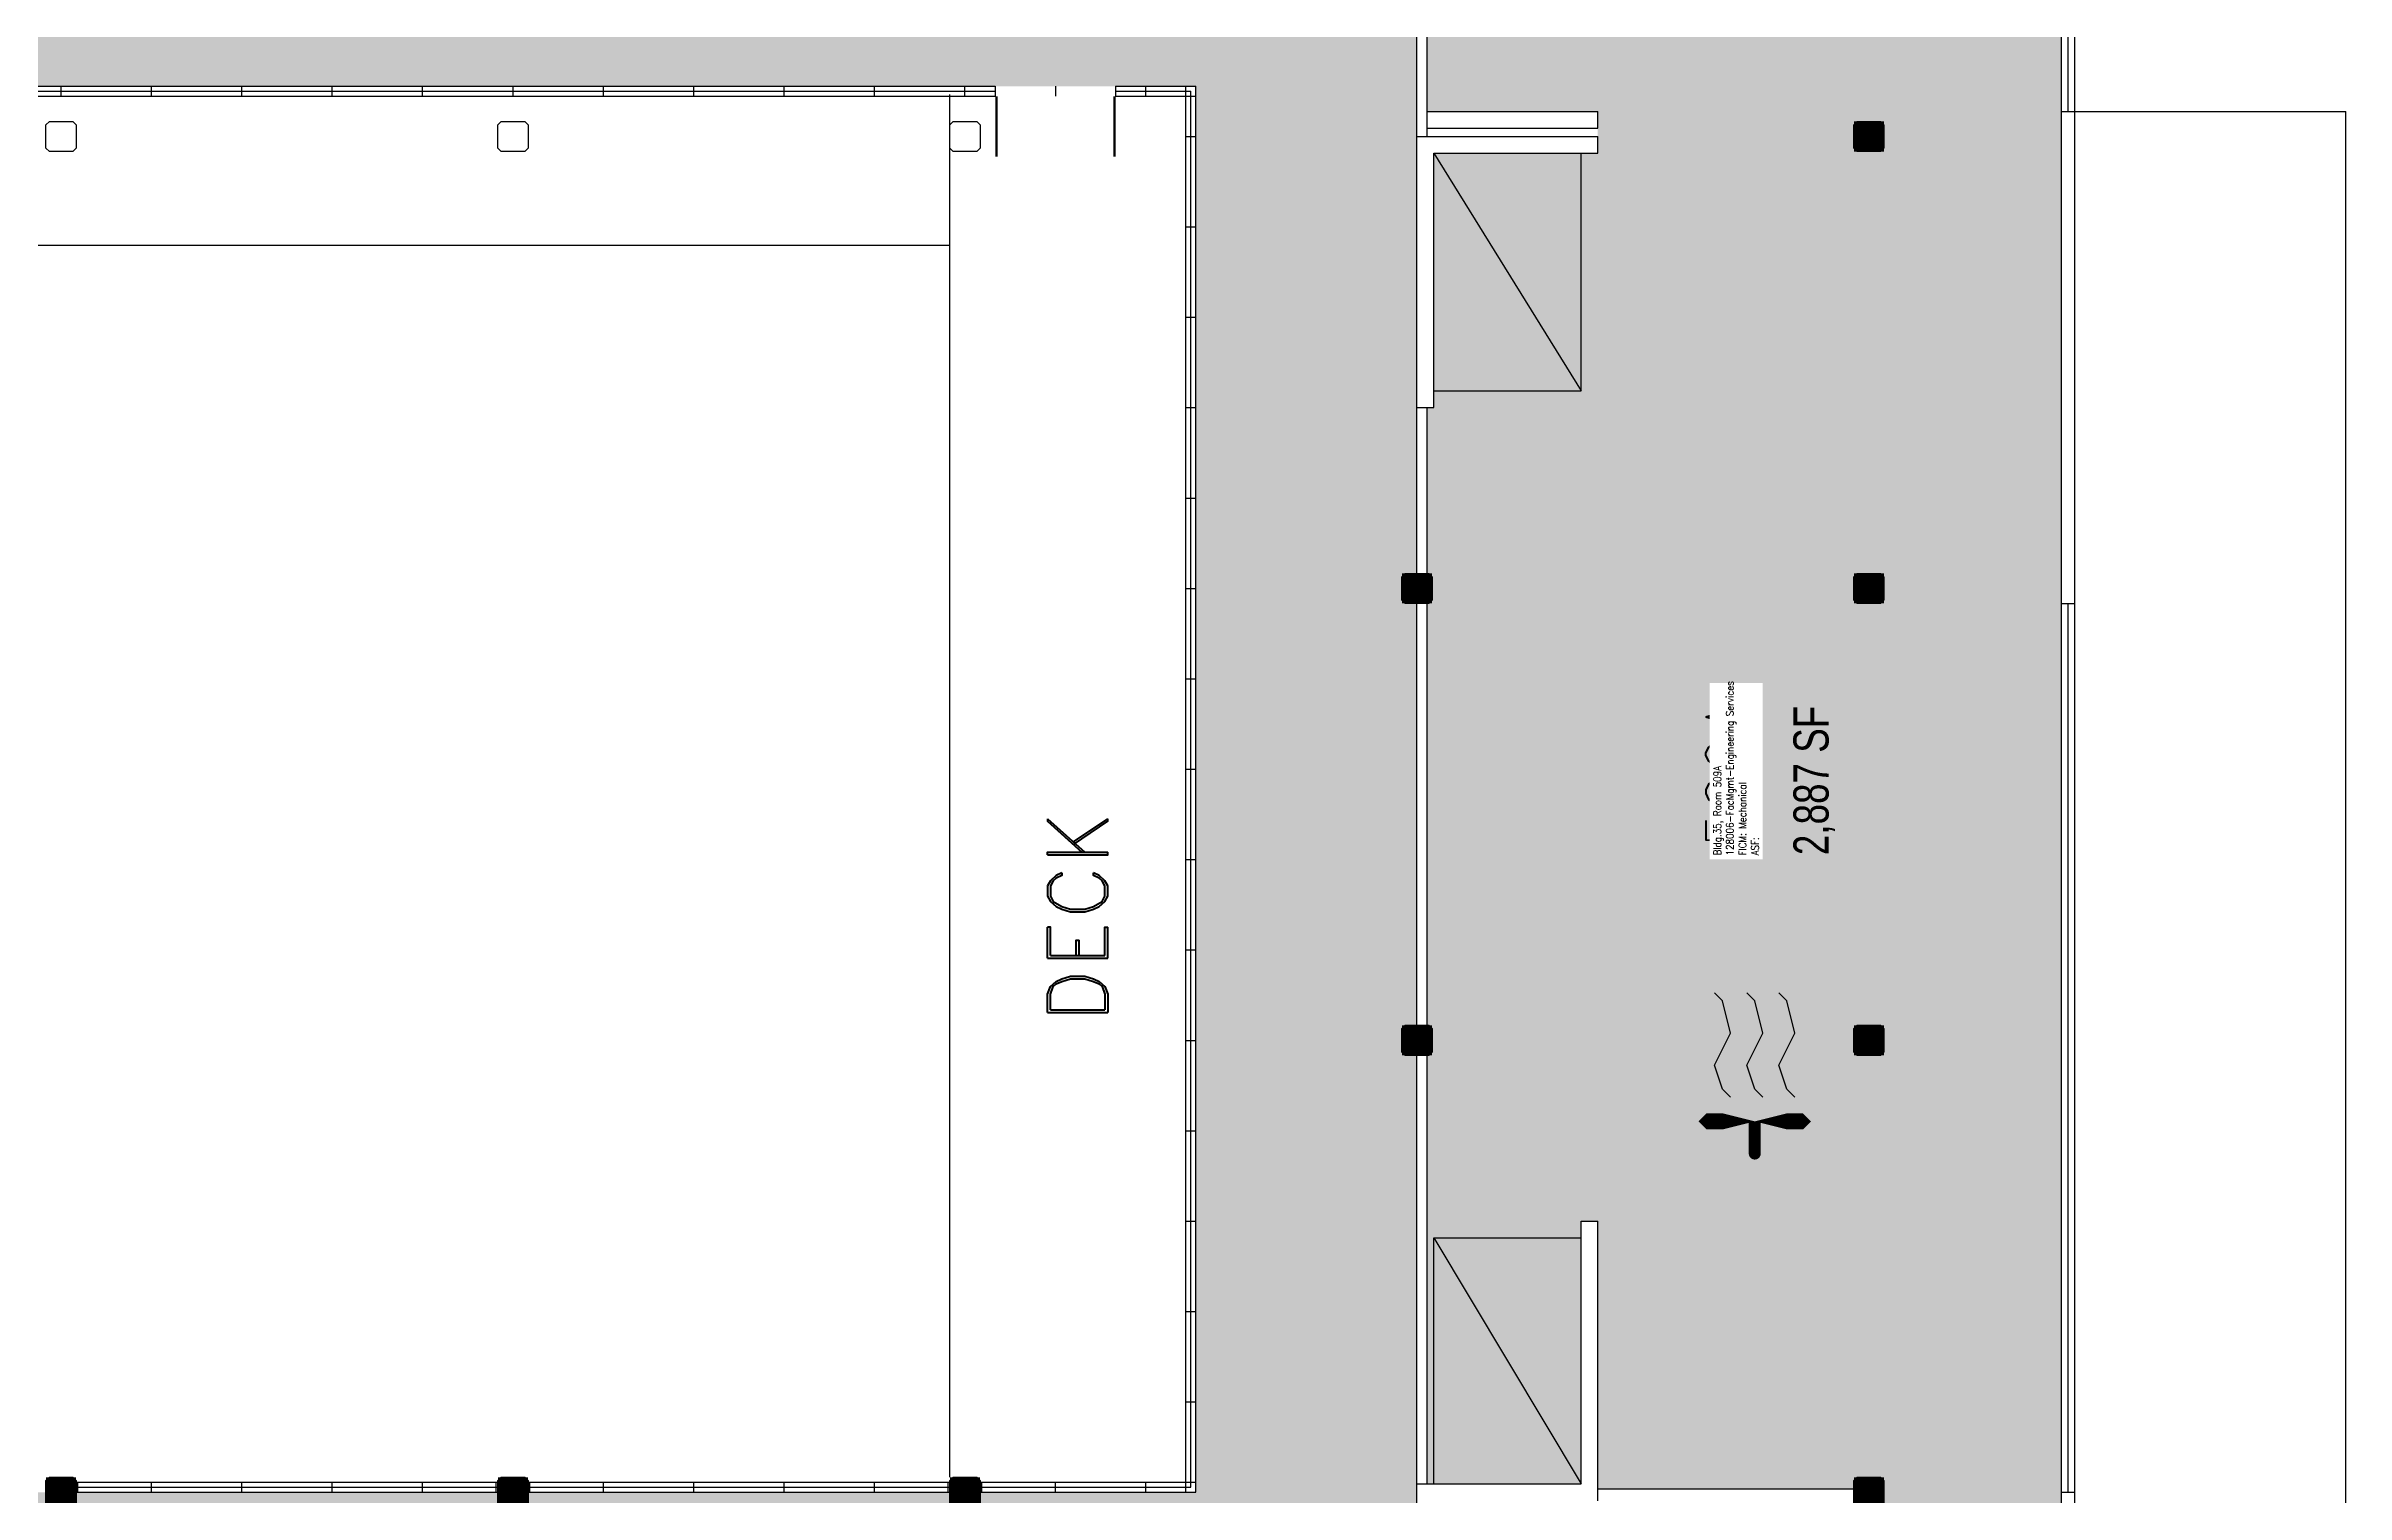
# Model space of a CAD drawing. Header units: inches. Extents: x 0 to 3255, y 0 to 2553.
# Drawn here: x 1881 to 3255, y 809 to 1674 of the extents above; entities that cross this region are included whole.
import ezdxf
from ezdxf.enums import TextEntityAlignment as Align

# ---------------------------------------------------------------- set-up
doc = ezdxf.new("R2010")
doc.units = ezdxf.units.IN
doc.header["$LTSCALE"] = 10
doc.header["$MEASUREMENT"] = 0
doc.layers.get('0').update_dxf_attribs({"linetype": 'CONTINUOUS'})
for name, color, linetype in [('A-DOOR', 2, 'CONTINUOUS'), ('A-FLOR', 3, 'CONTINUOUS'), ('A-GLAZ', 1, 'CONTINUOUS'), ('A-GLAZ-SILL', 2, 'CONTINUOUS'), ('A-IDEN-CNUM', 7, 'CONTINUOUS'), ('A-IDEN-ICON', 4, 'CONTINUOUS'), ('A-IDEN-RNUM', 7, 'CONTINUOUS'), ('A-IDEN-SNUM', 4, 'CONTINUOUS'), ('A-IDEN-TEXT', 4, 'CONTINUOUS'), ('A-IDEN-VNUM', 4, 'CONTINUOUS'), ('A-ROOF', 2, 'CONTINUOUS'), ('A-SWAL', 5, 'CONTINUOUS'), ('A-WALL', 5, 'CONTINUOUS'), ('A-WALL-PATT', 7, 'CONTINUOUS'), ('AREA-TEXT', 3, 'CONTINUOUS'), ('Rooms-Category-Color', 7, 'CONTINUOUS'), ('Rooms-College-Color', 7, 'CONTINUOUS'), ('Rooms-Department-Color', 7, 'CONTINUOUS'), ('Rooms-Division-Color', 7, 'CONTINUOUS'), ('Rooms-Information', 7, 'CONTINUOUS')]:
    doc.layers.add(name, color=color, linetype=linetype)
doc.styles.add('AREA', font='arial.ttf', dxfattribs={"width": 0.75, "height": 21})
doc.styles.add('ROOMSNUMBER', font='TXT.SHX', dxfattribs={"height": 0.03})
doc.styles.add('ROOMVNUMBER', font='simplex.shx', dxfattribs={"width": 0.85})
doc.styles.add('TEXT', font='ROMAND')

# ---------------------------------------------------------------- blocks, each defined once
blk = doc.blocks.new('CPMECH')
for p, q in [((0.005, 0.025), (0.015, 0.035)), ((0.015, 0.035), (0.045, 0.045)), ((0.045, 0.045), (0.085, 0.025)), ((0.085, 0.025), (0.125, 0.035)), ((0.125, 0.035), (0.135, 0.045)), ((0.015, -0.005), (0.045, 0.005)), ((0.045, 0.005), (0.085, -0.015)), ((0.125, -0.005), (0.135, 0.005)), ((0.005, -0.015), (0.015, -0.005)), ((0.085, -0.015), (0.125, -0.005)), ((0.005, -0.055), (0.015, -0.045)), ((0.015, -0.045), (0.045, -0.035)), ((0.045, -0.035), (0.085, -0.055)), ((0.085, -0.055), (0.125, -0.045)), ((0.125, -0.045), (0.135, -0.035))]:
    blk.add_line(p, q)
for points in [[(-0.025, -0.005, 0, 0.02, 0), (-0.025, 0.035, 0.02, 0.02, 0), (-0.025, 0.055, 0.02, 0, 0), (-0.025, 0.065, 0, 0, 0)], [(-0.025, -0.005, 0, 0.02, 0), (-0.025, -0.045, 0.02, 0.02, 0), (-0.025, -0.065, 0.02, 0, 0), (-0.025, -0.075, 0, 0, 0)]]:
    blk.add_lwpolyline(points, format="xyseb")
at = {"const_width": 0.0075}
blk.add_lwpolyline([(-0.0682, -0.0069, 1), (-0.0618, -0.0031, 1)], format="xyb", close=True, dxfattribs=at)
at = {"const_width": 0.015}
blk.add_lwpolyline([(-0.025, -0.005), (-0.065, -0.005)], dxfattribs=at)
blk = doc.blocks.new('COL')
at = {"layer": 'A-SWAL'}
blk.add_lwpolyline([(9, 7), (9, -7), (7, -9), (-7, -9), (-9, -7), (-9, 7), (-7, 9), (7, 9)], close=True, dxfattribs=at)
at = {"layer": 'A-WALL-PATT', "const_width": 18}
blk.add_lwpolyline([(0, 9), (0, -9)], dxfattribs=at)

msp = doc.modelspace()

# ---------------------------------------------------------------- hatches: boundary and pattern name
at = {"layer": 'Rooms-Category-Color', "true_color": 0x99d7b2}
for points in [[(2700, 1650), (2700, 1725), (2700, 1728), (2700, 1731), (2700, 1782), (2700, 1881), (2691, 1881), (2691, 1887), (2691, 1893), (2691, 1899), (2709, 1899), (2709, 1890), (2961, 1890), (2961, 1899), (2979, 1899), (2979, 1893), (3085, 1893), (3085, 2052), (3048, 2052), (3048, 2060), (3048, 2160), (3048, 2259), (2700, 2259), (2700, 2422), (2541, 2422), (2535, 2422), (2519, 2422), (2518, 2422), (2507, 2422), (2483, 2422), (2482, 2422), (2471, 2422), (2436, 2422), (2430, 2422), (2430, 2322), (2430, 2259), (2422, 2259), (1088, 2259), (1080, 2259), (1080, 2322), (1080, 2422), (1074, 2422), (921, 2422), (915, 2422), (899, 2422), (898, 2422), (894.4, 2422), (863, 2422), (862, 2422), (858.4, 2422), (810, 2422), (810, 2325), (810, 2322), (810, 2259), (300, 2259), (300, 2169), (300, 2163), (300, 2060), (300, 2052), (270, 2052), (270, 2001), (270, 1995), (270, 1899), (279, 1899), (279, 1890), (810, 1890), (810, 1650)], [(810, 1078), (648, 1078), (636, 1078), (590, 1078), (590, 1089), (588, 1089), (552, 1089), (495, 1089), (495, 1078), (489, 1078), (487, 1078), (485, 1078), (449, 1078), (438, 1078), (432, 1078), (402, 1078), (396, 1078), (378, 1078), (378, 1044), (378, 1026), (378, 996), (378, 990), (378, 972), (431, 972), (467, 972), (810, 972), (810, 816.1), (810, 789), (810, 753), (810, 543), (1083, 543), (1185, 543), (1191, 543), (1470, 543), (1506, 543), (1611, 543), (1617, 543), (1629, 543), (1631, 543), (1632, 543), (1667, 543), (1668, 543), (1790, 543), (1826, 543), (1881, 543), (1881, 549), (1899, 549), (1899, 543), (2151, 543), (2151, 549), (2169, 549), (2169, 543), (2421, 543), (2421, 549), (2439, 549), (2439, 543), (2691, 543), (2691, 549), (2700, 549), (2700, 603), (2700, 611), (2700, 613), (2700, 639), (2700, 647), (2700, 648), (2700, 649), (2700, 672), (2700, 678), (2700, 815), (2700, 972), (2700, 1458), (2700, 1620), (2700, 1650), (2568, 1650), (2568, 810), (2460, 810), (2433, 810), (2427, 810), (2352, 810), (2328, 810), (2325, 810), (2322, 810), (2319, 810), (2316, 810), (2223, 810), (2163, 810), (2157, 810), (2055, 810), (2049, 810), (1893, 810), (1887, 810), (1881, 810), (1629, 810), (1623, 810), (1623, 678), (1623, 672), (1617, 672), (1611, 672), (1575, 672), (1509, 672), (1395, 672), (1359, 672), (1350, 672), (1341, 672), (1324.3, 672), (1305, 672), (1185, 672), (1125, 672), (1089, 672), (1077, 672), (1023, 672), (915, 672), (915, 816), (915, 821), (915, 857), (915, 1034), (915, 1070), (915, 1083), (1050, 1083), (1050, 1566), (1050, 1650), (810, 1650), (810, 1461), (810, 1458), (810, 1404), (810, 1368), (810, 1350), (810, 1305.5), (810, 1263.5), (810, 1188.6), (810, 1146.6)]]:
    msp.add_hatch(color=253, dxfattribs=at).paths.add_polyline_path(points)
at = {"layer": 'Rooms-Category-Color', "true_color": 0xadadad}
msp.add_hatch(color=253, dxfattribs=at).paths.add_polyline_path([(2706, 1635), (2706, 1881), (2961, 1881), (2979, 1881), (2979, 1887), (3085, 1887), (3085, 1635), (3085, 1341), (3085, 810), (3085, 678), (3081, 678), (3045, 678), (2973, 678), (2973, 684), (2973, 720), (2973, 812), (2808, 812), (2808, 972), (2798, 972), (2798, 962), (2798, 815), (2710, 815), (2706, 815), (2706, 1458), (2710, 1458), (2710, 1468), (2710, 1610), (2808, 1610), (2808, 1627), (2808, 1633), (2808, 1635), (2710, 1635)])
at = {"layer": 'Rooms-College-Color', "true_color": 0x80bc67}
msp.add_hatch(color=83, dxfattribs=at).paths.add_polyline_path([(2700, 1650), (2700, 1725), (2700, 1728), (2700, 1731), (2700, 1782), (2700, 1881), (2691, 1881), (2691, 1887), (2691, 1893), (2691, 1899), (2709, 1899), (2709, 1890), (2961, 1890), (2961, 1899), (2979, 1899), (2979, 1893), (3085, 1893), (3085, 2052), (3048, 2052), (3048, 2060), (3048, 2160), (3048, 2259), (2700, 2259), (2700, 2422), (2541, 2422), (2535, 2422), (2519, 2422), (2518, 2422), (2507, 2422), (2483, 2422), (2482, 2422), (2471, 2422), (2436, 2422), (2430, 2422), (2430, 2322), (2430, 2259), (2422, 2259), (1088, 2259), (1080, 2259), (1080, 2322), (1080, 2422), (1074, 2422), (921, 2422), (915, 2422), (899, 2422), (898, 2422), (894.4, 2422), (863, 2422), (862, 2422), (858.4, 2422), (810, 2422), (810, 2325), (810, 2322), (810, 2259), (300, 2259), (300, 2169), (300, 2163), (300, 2060), (300, 2052), (270, 2052), (270, 2001), (270, 1995), (270, 1899), (279, 1899), (279, 1890), (810, 1890), (810, 1650)])
at = {"layer": 'Rooms-College-Color', "true_color": 0xadadad}
for points in [[(2706, 1635), (2706, 1881), (2961, 1881), (2979, 1881), (2979, 1887), (3085, 1887), (3085, 1635), (3085, 1341), (3085, 810), (3085, 678), (3081, 678), (3045, 678), (2973, 678), (2973, 684), (2973, 720), (2973, 812), (2808, 812), (2808, 972), (2798, 972), (2798, 962), (2798, 815), (2710, 815), (2706, 815), (2706, 1458), (2710, 1458), (2710, 1468), (2710, 1610), (2808, 1610), (2808, 1627), (2808, 1633), (2808, 1635), (2710, 1635)], [(810, 1078), (648, 1078), (636, 1078), (590, 1078), (590, 1089), (588, 1089), (552, 1089), (495, 1089), (495, 1078), (489, 1078), (487, 1078), (485, 1078), (449, 1078), (438, 1078), (432, 1078), (402, 1078), (396, 1078), (378, 1078), (378, 1044), (378, 1026), (378, 996), (378, 990), (378, 972), (431, 972), (467, 972), (810, 972), (810, 816.1), (810, 789), (810, 753), (810, 543), (1083, 543), (1185, 543), (1191, 543), (1470, 543), (1506, 543), (1611, 543), (1617, 543), (1629, 543), (1631, 543), (1632, 543), (1667, 543), (1668, 543), (1790, 543), (1826, 543), (1881, 543), (1881, 549), (1899, 549), (1899, 543), (2151, 543), (2151, 549), (2169, 549), (2169, 543), (2421, 543), (2421, 549), (2439, 549), (2439, 543), (2691, 543), (2691, 549), (2700, 549), (2700, 603), (2700, 611), (2700, 613), (2700, 639), (2700, 647), (2700, 648), (2700, 649), (2700, 672), (2700, 678), (2700, 815), (2700, 972), (2700, 1458), (2700, 1620), (2700, 1650), (2568, 1650), (2568, 810), (2460, 810), (2433, 810), (2427, 810), (2352, 810), (2328, 810), (2325, 810), (2322, 810), (2319, 810), (2316, 810), (2223, 810), (2163, 810), (2157, 810), (2055, 810), (2049, 810), (1893, 810), (1887, 810), (1881, 810), (1629, 810), (1623, 810), (1623, 678), (1623, 672), (1617, 672), (1611, 672), (1575, 672), (1509, 672), (1395, 672), (1359, 672), (1350, 672), (1341, 672), (1324.3, 672), (1305, 672), (1185, 672), (1125, 672), (1089, 672), (1077, 672), (1023, 672), (915, 672), (915, 816), (915, 821), (915, 857), (915, 1034), (915, 1070), (915, 1083), (1050, 1083), (1050, 1566), (1050, 1650), (810, 1650), (810, 1461), (810, 1458), (810, 1404), (810, 1368), (810, 1350), (810, 1305.5), (810, 1263.5), (810, 1188.6), (810, 1146.6)]]:
    msp.add_hatch(color=253, dxfattribs=at).paths.add_polyline_path(points)
at = {"layer": 'Rooms-Department-Color', "true_color": 0x62f98f}
for points in [[(2700, 1650), (2700, 1725), (2700, 1728), (2700, 1731), (2700, 1782), (2700, 1881), (2691, 1881), (2691, 1887), (2691, 1893), (2691, 1899), (2709, 1899), (2709, 1890), (2961, 1890), (2961, 1899), (2979, 1899), (2979, 1893), (3085, 1893), (3085, 2052), (3048, 2052), (3048, 2060), (3048, 2160), (3048, 2259), (2700, 2259), (2700, 2422), (2541, 2422), (2535, 2422), (2519, 2422), (2518, 2422), (2507, 2422), (2483, 2422), (2482, 2422), (2471, 2422), (2436, 2422), (2430, 2422), (2430, 2322), (2430, 2259), (2422, 2259), (1088, 2259), (1080, 2259), (1080, 2322), (1080, 2422), (1074, 2422), (921, 2422), (915, 2422), (899, 2422), (898, 2422), (894.4, 2422), (863, 2422), (862, 2422), (858.4, 2422), (810, 2422), (810, 2325), (810, 2322), (810, 2259), (300, 2259), (300, 2169), (300, 2163), (300, 2060), (300, 2052), (270, 2052), (270, 2001), (270, 1995), (270, 1899), (279, 1899), (279, 1890), (810, 1890), (810, 1650)], [(810, 1078), (648, 1078), (636, 1078), (590, 1078), (590, 1089), (588, 1089), (552, 1089), (495, 1089), (495, 1078), (489, 1078), (487, 1078), (485, 1078), (449, 1078), (438, 1078), (432, 1078), (402, 1078), (396, 1078), (378, 1078), (378, 1044), (378, 1026), (378, 996), (378, 990), (378, 972), (431, 972), (467, 972), (810, 972), (810, 816.1), (810, 789), (810, 753), (810, 543), (1083, 543), (1185, 543), (1191, 543), (1470, 543), (1506, 543), (1611, 543), (1617, 543), (1629, 543), (1631, 543), (1632, 543), (1667, 543), (1668, 543), (1790, 543), (1826, 543), (1881, 543), (1881, 549), (1899, 549), (1899, 543), (2151, 543), (2151, 549), (2169, 549), (2169, 543), (2421, 543), (2421, 549), (2439, 549), (2439, 543), (2691, 543), (2691, 549), (2700, 549), (2700, 603), (2700, 611), (2700, 613), (2700, 639), (2700, 647), (2700, 648), (2700, 649), (2700, 672), (2700, 678), (2700, 815), (2700, 972), (2700, 1458), (2700, 1620), (2700, 1650), (2568, 1650), (2568, 810), (2460, 810), (2433, 810), (2427, 810), (2352, 810), (2328, 810), (2325, 810), (2322, 810), (2319, 810), (2316, 810), (2223, 810), (2163, 810), (2157, 810), (2055, 810), (2049, 810), (1893, 810), (1887, 810), (1881, 810), (1629, 810), (1623, 810), (1623, 678), (1623, 672), (1617, 672), (1611, 672), (1575, 672), (1509, 672), (1395, 672), (1359, 672), (1350, 672), (1341, 672), (1324.3, 672), (1305, 672), (1185, 672), (1125, 672), (1089, 672), (1077, 672), (1023, 672), (915, 672), (915, 816), (915, 821), (915, 857), (915, 1034), (915, 1070), (915, 1083), (1050, 1083), (1050, 1566), (1050, 1650), (810, 1650), (810, 1461), (810, 1458), (810, 1404), (810, 1368), (810, 1350), (810, 1305.5), (810, 1263.5), (810, 1188.6), (810, 1146.6)]]:
    msp.add_hatch(color=91, dxfattribs=at).paths.add_polyline_path(points)
at = {"layer": 'Rooms-Department-Color', "true_color": 0xacacac}
msp.add_hatch(color=253, dxfattribs=at).paths.add_polyline_path([(2706, 1635), (2706, 1881), (2961, 1881), (2979, 1881), (2979, 1887), (3085, 1887), (3085, 1635), (3085, 1341), (3085, 810), (3085, 678), (3081, 678), (3045, 678), (2973, 678), (2973, 684), (2973, 720), (2973, 812), (2808, 812), (2808, 972), (2798, 972), (2798, 962), (2798, 815), (2710, 815), (2706, 815), (2706, 1458), (2710, 1458), (2710, 1468), (2710, 1610), (2808, 1610), (2808, 1627), (2808, 1633), (2808, 1635), (2710, 1635)])
at = {"layer": 'Rooms-Division-Color', "true_color": 0x62f98f}
for points in [[(2700, 1650), (2700, 1725), (2700, 1728), (2700, 1731), (2700, 1782), (2700, 1881), (2691, 1881), (2691, 1887), (2691, 1893), (2691, 1899), (2709, 1899), (2709, 1890), (2961, 1890), (2961, 1899), (2979, 1899), (2979, 1893), (3085, 1893), (3085, 2052), (3048, 2052), (3048, 2060), (3048, 2160), (3048, 2259), (2700, 2259), (2700, 2422), (2541, 2422), (2535, 2422), (2519, 2422), (2518, 2422), (2507, 2422), (2483, 2422), (2482, 2422), (2471, 2422), (2436, 2422), (2430, 2422), (2430, 2322), (2430, 2259), (2422, 2259), (1088, 2259), (1080, 2259), (1080, 2322), (1080, 2422), (1074, 2422), (921, 2422), (915, 2422), (899, 2422), (898, 2422), (894.4, 2422), (863, 2422), (862, 2422), (858.4, 2422), (810, 2422), (810, 2325), (810, 2322), (810, 2259), (300, 2259), (300, 2169), (300, 2163), (300, 2060), (300, 2052), (270, 2052), (270, 2001), (270, 1995), (270, 1899), (279, 1899), (279, 1890), (810, 1890), (810, 1650)], [(810, 1078), (648, 1078), (636, 1078), (590, 1078), (590, 1089), (588, 1089), (552, 1089), (495, 1089), (495, 1078), (489, 1078), (487, 1078), (485, 1078), (449, 1078), (438, 1078), (432, 1078), (402, 1078), (396, 1078), (378, 1078), (378, 1044), (378, 1026), (378, 996), (378, 990), (378, 972), (431, 972), (467, 972), (810, 972), (810, 816.1), (810, 789), (810, 753), (810, 543), (1083, 543), (1185, 543), (1191, 543), (1470, 543), (1506, 543), (1611, 543), (1617, 543), (1629, 543), (1631, 543), (1632, 543), (1667, 543), (1668, 543), (1790, 543), (1826, 543), (1881, 543), (1881, 549), (1899, 549), (1899, 543), (2151, 543), (2151, 549), (2169, 549), (2169, 543), (2421, 543), (2421, 549), (2439, 549), (2439, 543), (2691, 543), (2691, 549), (2700, 549), (2700, 603), (2700, 611), (2700, 613), (2700, 639), (2700, 647), (2700, 648), (2700, 649), (2700, 672), (2700, 678), (2700, 815), (2700, 972), (2700, 1458), (2700, 1620), (2700, 1650), (2568, 1650), (2568, 810), (2460, 810), (2433, 810), (2427, 810), (2352, 810), (2328, 810), (2325, 810), (2322, 810), (2319, 810), (2316, 810), (2223, 810), (2163, 810), (2157, 810), (2055, 810), (2049, 810), (1893, 810), (1887, 810), (1881, 810), (1629, 810), (1623, 810), (1623, 678), (1623, 672), (1617, 672), (1611, 672), (1575, 672), (1509, 672), (1395, 672), (1359, 672), (1350, 672), (1341, 672), (1324.3, 672), (1305, 672), (1185, 672), (1125, 672), (1089, 672), (1077, 672), (1023, 672), (915, 672), (915, 816), (915, 821), (915, 857), (915, 1034), (915, 1070), (915, 1083), (1050, 1083), (1050, 1566), (1050, 1650), (810, 1650), (810, 1461), (810, 1458), (810, 1404), (810, 1368), (810, 1350), (810, 1305.5), (810, 1263.5), (810, 1188.6), (810, 1146.6)]]:
    msp.add_hatch(color=91, dxfattribs=at).paths.add_polyline_path(points)
at = {"layer": 'Rooms-Division-Color', "true_color": 0xadadad}
msp.add_hatch(color=253, dxfattribs=at).paths.add_polyline_path([(2706, 1635), (2706, 1881), (2961, 1881), (2979, 1881), (2979, 1887), (3085, 1887), (3085, 1635), (3085, 1341), (3085, 810), (3085, 678), (3081, 678), (3045, 678), (2973, 678), (2973, 684), (2973, 720), (2973, 812), (2808, 812), (2808, 972), (2798, 972), (2798, 962), (2798, 815), (2710, 815), (2706, 815), (2706, 1458), (2710, 1458), (2710, 1468), (2710, 1610), (2808, 1610), (2808, 1627), (2808, 1633), (2808, 1635), (2710, 1635)])

# ---------------------------------------------------------------- linework, layer by layer
at = {"layer": 'A-DOOR'}
for points in [[(2448.8, 1644, 1.5, 1.5, 0), (2448.8, 1608, 0, 0, 0), (2449.5, 1608, 0, 0, 0.414214), (2484, 1645.5, 0, 0, 0.414214)], [(2519.3, 1644, 1.5, 1.5, 0), (2519.3, 1608, 0, 0, 0), (2518.5, 1608, 0, 0, -0.414214), (2484, 1645.5, 0, 0, -0.414214)]]:
    msp.add_lwpolyline(points, format="xyseb", dxfattribs=at)
at = {"layer": 'A-FLOR'}
for p, q in [((2421, 819), (2421, 1645)), ((2710, 1610), (2798, 1468)), ((2798, 1468), (2798, 1610)), ((2710, 1468), (2798, 1468)), ((2710, 962), (2798, 962)), ((2710, 815), (2710, 962)), ((2710, 962), (2798, 815))]:
    msp.add_line(p, q, dxfattribs=at)
at = {"layer": 'A-GLAZ'}
for p, q in [((1890, 1644), (1890, 1650)), ((1944, 1644), (1944, 1650)), ((1998, 1644), (1998, 1650)), ((2052, 1644), (2052, 1650)), ((2106, 1644), (2106, 1650)), ((2160, 1644), (2160, 1650)), ((2214, 1644), (2214, 1650)), ((2268, 1644), (2268, 1650)), ((2322, 1644), (2322, 1650)), ((2376, 1644), (2376, 1650)), ((2430, 1644), (2430, 1650)), ((2538, 1644), (2538, 1650)), ((2562, 1644), (2562, 1650)), ((1053, 1647), (2448, 1647)), ((2520, 1647), (2565, 1647)), ((2562, 1644), (2568, 1644)), ((2565, 813), (2565, 1647)), ((2562, 1620), (2568, 1620)), ((2562, 1566), (2568, 1566)), ((2562, 1512), (2568, 1512)), ((2562, 1458), (2568, 1458)), ((2562, 1404), (2568, 1404)), ((2562, 1350), (2568, 1350)), ((2562, 1296), (2568, 1296)), ((2562, 1242), (2568, 1242)), ((2562, 1188), (2568, 1188)), ((2562, 1134), (2568, 1134)), ((2562, 1080), (2568, 1080)), ((2562, 1026), (2568, 1026)), ((2562, 972), (2568, 972)), ((2562, 918), (2568, 918)), ((2562, 864), (2568, 864)), ((1899, 813), (2151, 813)), ((1900, 810), (1900, 816)), ((1944, 810), (1944, 816)), ((1998, 810), (1998, 816)), ((2052, 810), (2052, 816)), ((2106, 810), (2106, 816)), ((2150, 810), (2150, 816)), ((2169, 813), (2421, 813)), ((2170, 810), (2170, 816)), ((2214, 810), (2214, 816)), ((2268, 810), (2268, 816)), ((2322, 810), (2322, 816)), ((2376, 810), (2376, 816)), ((2420, 810), (2420, 816)), ((2439, 813), (2565, 813)), ((2440, 810), (2440, 816)), ((2484, 810), (2484, 816)), ((2538, 810), (2538, 816)), ((2562, 816), (2568, 816)), ((2562, 810), (2562, 816))]:
    msp.add_line(p, q, dxfattribs=at)
at = {"layer": 'A-GLAZ-SILL'}
for p, q in [((1050, 1650), (2448, 1650)), ((2520, 1650), (2568, 1650)), ((2568, 810), (2568, 1650)), ((1056, 1644), (2448, 1644)), ((2520, 1644), (2562, 1644)), ((2562, 816), (2562, 1644)), ((1899, 816), (2151, 816)), ((2169, 816), (2421, 816)), ((2439, 816), (2562, 816)), ((1899, 810), (2151, 810)), ((2169, 810), (2421, 810)), ((2439, 810), (2568, 810))]:
    msp.add_line(p, q, dxfattribs=at)
at = {"layer": 'A-ROOF'}
for p, q in [((3093, 1635), (3255, 1635)), ((3255, 255), (3255, 1635)), ((1089, 1555), (2421, 1555))]:
    msp.add_line(p, q, dxfattribs=at)
at = {"layer": 'A-WALL'}
for p, q in [((3085, 1635), (3085, 1887)), ((3089, 1635), (3089, 1887)), ((3093, 532), (3093, 1887)), ((2700, 1620), (2700, 1881)), ((2706, 1620), (2706, 1881)), ((2448, 1650), (2448, 1644)), ((2484, 1650), (2484, 1644)), ((2520, 1650), (2520, 1644)), ((2706, 1635), (2808, 1635)), ((2706, 1625), (2706, 1635)), ((2706, 1625), (2808, 1625)), ((2808, 1625), (2808, 1635)), ((3085, 1341), (3085, 1635)), ((3085, 1635), (3093, 1635)), ((2700, 1458), (2700, 1620)), ((2700, 1620), (2808, 1620)), ((2710, 1458), (2710, 1610)), ((2710, 1610), (2808, 1610)), ((2808, 1610), (2808, 1620)), ((2700, 1359), (2700, 1458)), ((2700, 1458), (2710, 1458)), ((2706, 1359), (2706, 1458)), ((2700, 1089), (2700, 1341)), ((2706, 1089), (2706, 1341)), ((3085, 810), (3085, 1341)), ((3085, 1341), (3093, 1341)), ((3089, 810), (3089, 1341)), ((2700, 815), (2700, 1071)), ((2706, 815), (2706, 1071)), ((2798, 815), (2798, 972)), ((2798, 972), (2808, 972)), ((2808, 805), (2808, 972)), ((2700, 648), (2700, 815)), ((2700, 815), (2798, 815)), ((2808, 812), (2961, 812)), ((3085, 540), (3085, 810)), ((3085, 810), (3093, 810))]:
    msp.add_line(p, q, dxfattribs=at)
for points in [[(1899, 1627), (1899, 1613), (1897, 1611), (1883, 1611), (1881, 1613), (1881, 1627), (1883, 1629), (1897, 1629)], [(2169, 1627), (2169, 1613), (2167, 1611), (2153, 1611), (2151, 1613), (2151, 1627), (2153, 1629), (2167, 1629)], [(2439, 1627), (2439, 1613), (2437, 1611), (2423, 1611), (2421, 1613), (2421, 1627), (2423, 1629), (2437, 1629)]]:
    msp.add_lwpolyline(points, close=True, dxfattribs=at)

# ---------------------------------------------------------------- block references
at = {"xscale": 0.9999999962747097, "yscale": 0.9999999962747097, "zscale": 0.9999999962747097}
for p in [(2970, 1620), (2700, 1350), (2970, 1350), (2700, 1080), (2970, 1080), (1890, 810), (2160, 810), (2430, 810), (2970, 810)]:
    msp.add_blockref('COL', p, dxfattribs=at)
at = {"layer": 'A-IDEN-ICON', "xscale": 480, "yscale": 480, "zscale": 480, "rotation": 89.99999996931751}
msp.add_blockref('CPMECH', (2899.4, 1043.6), dxfattribs=at)

# ---------------------------------------------------------------- texts
at = {"layer": 'A-IDEN-CNUM', "style": 'ROOMSNUMBER'}
msp.add_text('CAD #035-0_0509-0A', height=0.36, rotation=360, dxfattribs=at).set_placement((2888.4, 1235.9), align=Align.MIDDLE_CENTER)
at = {"layer": 'A-IDEN-RNUM', "style": 'ROOMSNUMBER'}
msp.add_text('0509-A0', height=0.36, rotation=360, dxfattribs=at).set_placement((2888.4, 1238.9), align=Align.MIDDLE_CENTER)
at = {"layer": 'A-IDEN-SNUM', "style": 'ROOMSNUMBER'}
msp.add_text('03500509A0', height=0.36, rotation=360, dxfattribs=at).set_placement((2888.4, 1238.9), align=Align.MIDDLE_CENTER)
at = {"layer": 'A-IDEN-TEXT', "style": 'TEXT'}
msp.add_text('DECK', height=36, rotation=90, dxfattribs=at).set_placement((2497.3, 1153.8), align=Align.MIDDLE)
at = {"layer": 'A-IDEN-VNUM', "style": 'ROOMVNUMBER', "width": 0.85}
msp.add_text('509A', height=31.5, rotation=90, dxfattribs=at).set_placement((2888.4, 1238.9), align=Align.MIDDLE_CENTER)
at = {"layer": 'AREA-TEXT', "style": 'AREA', "width": 0.75}
msp.add_text('2,887 SF', height=21, rotation=90, dxfattribs=at).set_placement((2935.4, 1235.3), align=Align.MIDDLE_CENTER)

# ---------------------------------------------------------------- next in the draw order: texts
at = {"layer": 'Rooms-Information', "insert": (2904.2, 1190.5), "char_height": 4.5, "width": 100.8, "attachment_point": 7, "rotation": 90, "style": 'ROOMVNUMBER', "bg_fill": 3, "box_fill_scale": 1.5, "bg_fill_color": 256, "bg_fill_true_color": 13158600, "bg_fill_transparency": 0}
msp.add_mtext('Bldg.35, Room 509A^M^J128006-FacMgmt-Engineering Services^M^JFICM: Mechanical^M^JASF: ', dxfattribs=at)

doc.saveas('drawing.dxf')
